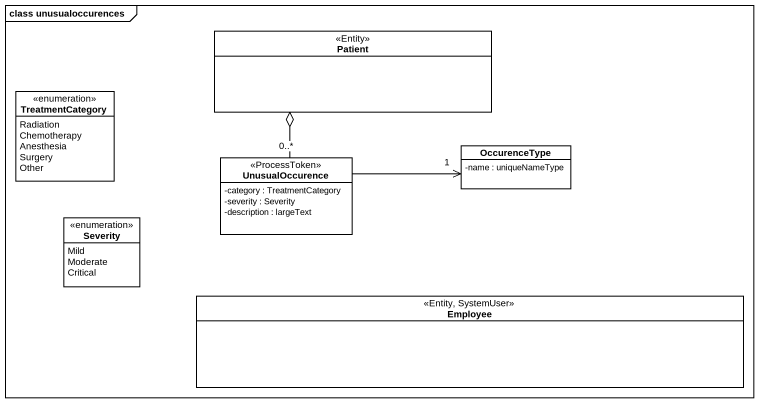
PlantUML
@startuml
mainframe class unusualoccurences
hide circle
hide empty members
skinparam classAttributeIconSize 0
class Patient <<Entity>>
enum TreatmentCategory {
  Radiation
  Chemotherapy
  Anesthesia
  Surgery
  Other
}
class UnusualOccurence <<ProcessToken>> {
  -category : TreatmentCategory
  -severity : Severity
  -description : largeText
}
class OccurenceType {
  -name : uniqueNameType
}
enum Severity {
  Mild
  Moderate
  Critical
}
class Employee <<Entity, SystemUser>>
Patient o-- "0..*" UnusualOccurence
UnusualOccurence -right-> "1" OccurenceType
@enduml
